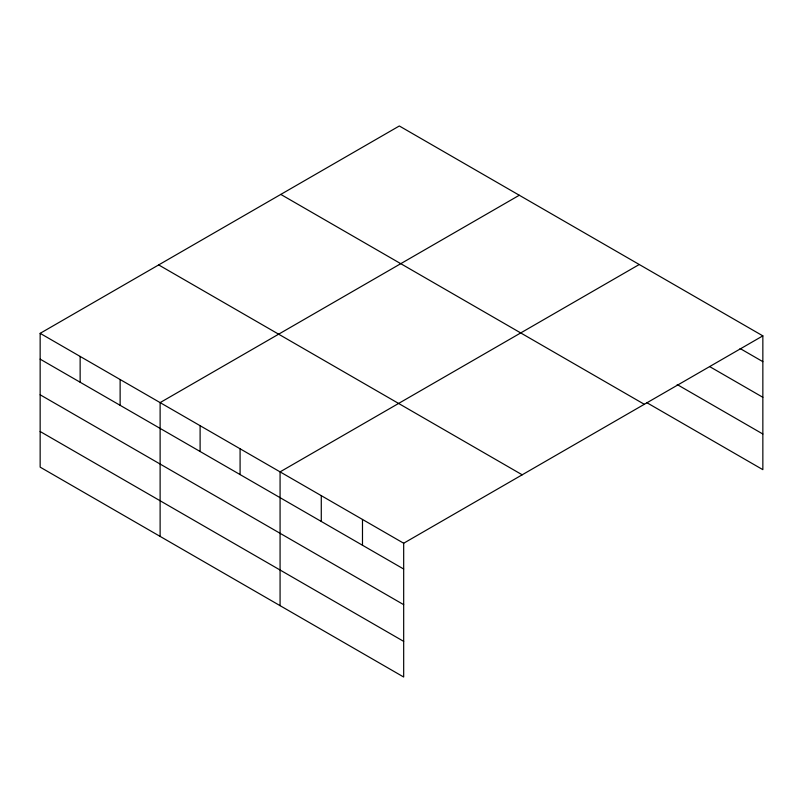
<?xml version="1.0" encoding="UTF-8"?>
<svg xmlns="http://www.w3.org/2000/svg" width="803" height="803" viewBox="0 0 803 803"><rect width="100%" height="100%" fill="white"/><g stroke="black" fill="none" stroke-linecap="round" stroke-linejoin="round"><path stroke-width="1.2" d="M40.15 333.345L403.678 543.23L403.678 677.019L40.15 467.135L40.15 333.345L399.322 125.981L762.85 335.865L762.85 469.655L646.837 402.674M519.29 195.249L160.118 402.614L160.118 536.394M639.248 264.508L280.076 471.873L280.076 605.653M403.678 543.23L762.85 335.865M740.085 348.512L762.85 361.661M709.722 366.63L762.85 397.294M677.2 384.567L762.85 434.011M280.799 194.416L644.327 404.3M158.673 264.92L522.201 474.804M40.15 359.142L403.678 569.026M40.15 394.785L403.678 604.659M40.15 431.502L403.678 641.376M362.484 519.441L362.484 545.237M321.28 495.662L321.28 521.458M240.087 448.787L240.087 474.583M200.108 425.7L200.108 451.497M120.129 379.528L120.129 405.314M80.139 356.432L80.139 382.228"/></g></svg>
